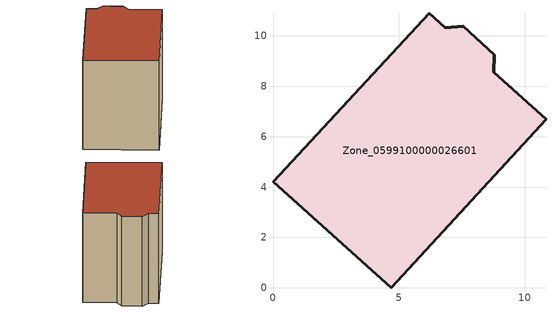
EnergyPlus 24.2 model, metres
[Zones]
Zone_0599100000026601
 floor ground (C_G): 0,4.2 6.21,10.9 6.85,10.32 7.55,10.38 8.78,9.24 8.76,8.56 10.84,6.68 4.7,0 z0
 wall outside (C_F): 4.7,0 10.84,6.68 8.76,8.56 8.78,9.24 7.55,10.38 6.85,10.32 6.21,10.9 0,4.2 4.7,0 z0:8.34
 roof outside (C_R): 6.21,10.9 0,4.2 4.7,0 10.84,6.68 8.76,8.56 8.78,9.24 7.55,10.38 6.85,10.32 z8.34
[BUILDING]
Pand.0599100000026601: North Axis=0; Terrain=City; Loads Convergence Tolerance Value=0.04; Temperature Convergence Tolerance Value=0.4; Solar Distribution=FullExterior; Maximum Number of Warmup Days=25; Minimum Number of Warmup Days=1
[Site:Location]
Rotterdam.The.Hague.AP_ZH_NLD Design_Conditions: Latitude=51.96; Longitude=4.45; Time Zone=1; Elevation=-4.5
[SITE:GROUNDTEMPERATURE:BUILDINGSURFACE]
18, 18, 18, 18, 18, 18, 18, 18, 18, 18, 18, 18
[MATERIAL] Thermal Absorptance=0.9; Solar Absorptance=0.7; Visible Absorptance=0.7
Name | Roughness | Thickness | Conductivity | Density | Specific Heat
G.TI.1946 | MediumSmooth | 0.15 | 1 | 540 | 1210
F.TI.1946 | Rough | 0.3 | 0.857143 | 1920 | 840
R.TI.1946 | MediumRough | 0.2 | 0.1 | 1500 | 1000
[CONSTRUCTION]
C_G: G.TI.1946
C_F: F.TI.1946
C_R: R.TI.1946
[ZONE]
Zone_0599100000026601: Type=1; Multiplier=1; Ceiling Height=Autocalculate; Volume=Autocalculate; Floor Area=autocalculate; Part of Total Floor Area=Yes
[ZONEINFILTRATION:DESIGNFLOWRATE]
Infil_Zone_0599100000026601: Zone or ZoneList or Space or SpaceList=Zone_0599100000026601; Schedule=AlwaysOn; Design Flow Rate Calculation Method=Flow/Area; Flow Rate per Floor Area=0.003; Constant Term Coefficient=1; Temperature Term Coefficient=0; Velocity Term Coefficient=0; Velocity Squared Term Coefficient=0
[HVACTEMPLATE:ZONE:IDEALLOADSAIRSYSTEM]
Zone_0599100000026601: Maximum Heating Supply Air Temperature=50; Minimum Cooling Supply Air Temperature=13; Maximum Heating Supply Air Humidity Ratio=0.0156; Minimum Cooling Supply Air Humidity Ratio=0.0077; Heating Limit=NoLimit; Cooling Limit=NoLimit; Dehumidification Control Type=ConstantSensibleHeatRatio; Cooling Sensible Heat Ratio=0.7; Dehumidification Setpoint=60; Humidification Control Type=None; Humidification Setpoint=30; Outdoor Air Method=None; Outdoor Air Flow Rate per Person=0.00944; Outdoor Air Flow Rate per Zone Floor Area=0; Outdoor Air Flow Rate per Zone=0; Demand Controlled Ventilation Type=None; Outdoor Air Economizer Type=NoEconomizer; Heat Recovery Type=None; Sensible Heat Recovery Effectiveness=0.7; Latent Heat Recovery Effectiveness=0.65
[ZONECONTROL:THERMOSTAT]
ThermostatControl_Zone_0599100000026601: Zone or ZoneList=Zone_0599100000026601; Control Type Schedule=DualSetpointControlType; Control 1=Thermostat_Zone_0599100000026601; Temperature Difference Between Cutout And Setpoint=0
[THERMOSTATSETPOINT:DUALSETPOINT]
Thermostat_Zone_0599100000026601: Heating Setpoint Temperature Schedule=HeatingSetpoint_Zone_0599100000026601; Cooling Setpoint Temperature Schedule=CoolingSetpoint_Zone_0599100000026601
[SCHEDULE:COMPACT]
HeatingSetpoint_Zone_0599100000026601: Through: 12/31, For: AllDays, Until: 24:00, 21
CoolingSetpoint_Zone_0599100000026601: Through: 12/31, For: AllDays, Until: 24:00, 24
DualSetpointControlType: Through: 12/31, For: AllDays, Until: 24:00, 4
AlwaysOn: Through: 12/31, For: AllDays, Until: 24:00, 1
